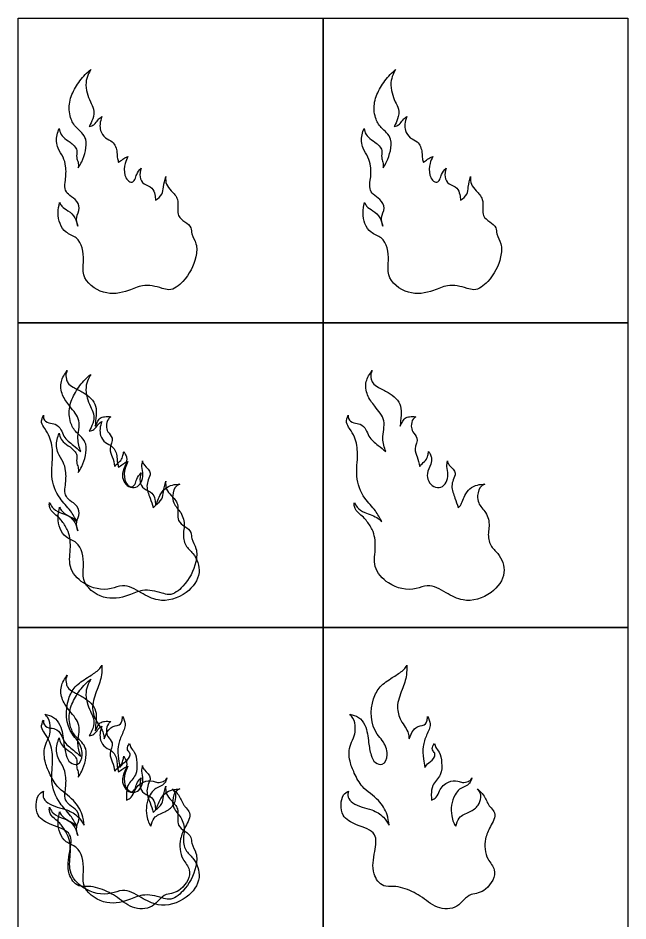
# Model space of a CAD drawing. Header units: millimetres. Extents: x 212 to 5793, y -739 to 2772.
# Drawn here: x 3974 to 4364, y -147 to 431 of the extents above; entities that cross this region are included whole.
import ezdxf

# ---------------------------------------------------------------- set-up
doc = ezdxf.new("R2010")
doc.units = ezdxf.units.MM
for name, color, linetype in [('Layer1', 6, 'Continuous'), ('Layer2', 2, 'Continuous'), ('Layer3', 5, 'Continuous')]:
    doc.layers.add(name, color=color, linetype=linetype)

msp = doc.modelspace()

# ---------------------------------------------------------------- linework, layer by layer
at = {"layer": 'Layer1'}
for points in [[(3973.78, 430.65), (4168.66, 430.65), (4168.66, 235.77), (3973.78, 235.77)], [(4168.66, 430.65), (4363.54, 430.65), (4363.54, 235.77), (4168.66, 235.77)]]:
    msp.add_lwpolyline(points, close=True, dxfattribs=at)
for points in [[(4061.71, 314.13), (4061.58, 315.32), (4061.28, 317.97), (4059.68, 322.8), (4054, 323.84), (4051.01, 329.26), (4051.95, 332.82), (4052.44, 334.67), (4051.31, 333.42), (4049.37, 331.25), (4048.86, 327.69), (4046.56, 324.99), (4043.3, 326.98), (4041.45, 331.32), (4041.56, 336.97), (4043.3, 340.63), (4043.96, 342.03), (4043.31, 341.79), (4041.61, 341.17), (4039.82, 339.62), (4038.5, 338.67), (4038.07, 338.36), (4037.78, 339.18), (4037.07, 341.22), (4037.16, 344.72), (4036.3, 348.43), (4033.95, 352.21), (4029.1, 353.65), (4026.27, 358.18), (4025.9, 363.13), (4026.79, 366.04), (4027.28, 367.62), (4026.62, 367.15), (4024.97, 365.97), (4023.48, 363.46), (4021.29, 361.74), (4019.82, 361.49), (4019.22, 361.39), (4020.07, 362.94), (4021.9, 366.32), (4022.65, 372.24), (4019.71, 377.37), (4017.64, 382.9), (4016.75, 388.96), (4018.18, 394.05), (4019.61, 396.65), (4020.18, 397.69), (4019, 396.65), (4015.22, 393.32), (4010.22, 386.52), (4006.02, 377.11), (4006.47, 367.62), (4010.17, 360.96), (4014.68, 357.52), (4017.92, 352.53), (4017.04, 345.64), (4015.08, 339.59), (4013.05, 336.21), (4012.29, 334.95), (4012.32, 336.12), (4012.37, 338.35), (4010.77, 341.81), (4012.2, 346.94), (4007.32, 351.25), (4002.75, 354), (4000.45, 357.42), (4000.16, 359.46), (4000.06, 360.12), (3999.56, 358.78), (3998.06, 354.74), (3998.42, 347.71), (4002.8, 342.03), (4004.71, 334.96), (4004.33, 328.21), (4003.14, 321.87), (4005.97, 317.29), (4010.69, 314.97), (4013.99, 308.97), (4010.39, 303.37), (4011.49, 299.48), (4012.02, 297.61), (4011.5, 299.43), (4010.38, 303.31), (4006.28, 307.49), (4001.84, 309.56), (4000.69, 311.91), (4000.29, 312.74), (3999.83, 310.54), (3998.49, 304.03), (4001.88, 293.63), (4014.32, 289.9), (4016.21, 277.34), (4014.24, 263.58), (4028.07, 252.85), (4042.5, 255.14), (4054.2, 260.9), (4063.17, 258.72), (4072.17, 255.8), (4081.81, 263.9), (4087.25, 274.43), (4088.55, 286.1), (4084.63, 291.54), (4084.58, 297.28), (4080.36, 300.49), (4075.86, 303.56), (4075.76, 309.23), (4076.48, 315.18), (4072.04, 319.84), (4068.03, 324.09), (4068.09, 327.6), (4068.12, 329.33), (4067.55, 327.13), (4066.6, 323.46), (4066.14, 317.47), (4063.28, 315.31), (4061.71, 314.13)], [(4256.59, 314.13), (4256.46, 315.32), (4256.16, 317.97), (4254.56, 322.8), (4248.88, 323.84), (4245.89, 329.26), (4246.83, 332.82), (4247.32, 334.67), (4246.19, 333.42), (4244.25, 331.25), (4243.74, 327.69), (4241.44, 324.99), (4238.18, 326.98), (4236.33, 331.32), (4236.44, 336.97), (4238.18, 340.63), (4238.84, 342.03), (4238.19, 341.79), (4236.49, 341.17), (4234.7, 339.62), (4233.38, 338.67), (4232.95, 338.36), (4232.66, 339.18), (4231.95, 341.22), (4232.04, 344.72), (4231.18, 348.43), (4228.83, 352.21), (4223.98, 353.65), (4221.15, 358.18), (4220.78, 363.13), (4221.68, 366.04), (4222.16, 367.62), (4221.5, 367.15), (4219.85, 365.97), (4218.36, 363.46), (4216.17, 361.74), (4214.7, 361.49), (4214.1, 361.39), (4214.95, 362.94), (4216.78, 366.32), (4217.53, 372.24), (4214.59, 377.37), (4212.52, 382.9), (4211.63, 388.96), (4213.06, 394.05), (4214.49, 396.65), (4215.06, 397.69), (4213.88, 396.65), (4210.1, 393.32), (4205.1, 386.52), (4200.9, 377.11), (4201.35, 367.62), (4205.05, 360.96), (4209.56, 357.52), (4212.81, 352.53), (4211.92, 345.64), (4209.96, 339.59), (4207.93, 336.21), (4207.17, 334.95), (4207.2, 336.12), (4207.25, 338.35), (4205.65, 341.81), (4207.08, 346.94), (4202.2, 351.25), (4197.63, 354), (4195.33, 357.42), (4195.04, 359.46), (4194.94, 360.12), (4194.45, 358.78), (4192.94, 354.74), (4193.3, 347.71), (4197.68, 342.03), (4199.59, 334.96), (4199.21, 328.21), (4198.02, 321.87), (4200.85, 317.29), (4205.57, 314.97), (4208.87, 308.97), (4205.27, 303.37), (4206.37, 299.48), (4206.9, 297.61), (4206.38, 299.43), (4205.26, 303.31), (4201.16, 307.49), (4196.72, 309.56), (4195.57, 311.91), (4195.17, 312.74), (4194.72, 310.54), (4193.37, 304.03), (4196.76, 293.63), (4209.2, 289.9), (4211.09, 277.34), (4209.12, 263.58), (4222.95, 252.85), (4237.38, 255.14), (4249.08, 260.9), (4258.05, 258.72), (4267.05, 255.8), (4276.69, 263.9), (4282.13, 274.43), (4283.43, 286.1), (4279.51, 291.54), (4279.46, 297.28), (4275.24, 300.49), (4270.74, 303.56), (4270.64, 309.23), (4271.36, 315.18), (4266.92, 319.84), (4262.91, 324.09), (4262.97, 327.6), (4263, 329.33), (4262.43, 327.13), (4261.48, 323.46), (4261.02, 317.47), (4258.16, 315.31), (4256.59, 314.13)], [(4061.71, 119.25), (4061.58, 120.44), (4061.28, 123.09), (4059.68, 127.92), (4054, 128.96), (4051.01, 134.38), (4051.95, 137.94), (4052.44, 139.79), (4051.31, 138.54), (4049.37, 136.37), (4048.86, 132.81), (4046.56, 130.11), (4043.3, 132.1), (4041.45, 136.44), (4041.56, 142.09), (4043.3, 145.75), (4043.96, 147.15), (4043.31, 146.91), (4041.61, 146.29), (4039.82, 144.74), (4038.5, 143.79), (4038.07, 143.48), (4037.78, 144.3), (4037.07, 146.34), (4037.16, 149.84), (4036.3, 153.55), (4033.95, 157.33), (4029.1, 158.77), (4026.27, 163.3), (4025.9, 168.25), (4026.79, 171.16), (4027.28, 172.74), (4026.62, 172.27), (4024.97, 171.09), (4023.48, 168.58), (4021.29, 166.86), (4019.82, 166.61), (4019.22, 166.51), (4020.07, 168.06), (4021.9, 171.44), (4022.65, 177.36), (4019.71, 182.49), (4017.64, 188.02), (4016.75, 194.08), (4018.18, 199.17), (4019.61, 201.77), (4020.18, 202.81), (4019, 201.77), (4015.22, 198.44), (4010.22, 191.64), (4006.02, 182.23), (4006.47, 172.74), (4010.17, 166.08), (4014.68, 162.64), (4017.92, 157.65), (4017.04, 150.76), (4015.08, 144.71), (4013.05, 141.33), (4012.29, 140.07), (4012.32, 141.24), (4012.37, 143.47), (4010.77, 146.93), (4012.2, 152.06), (4007.32, 156.37), (4002.75, 159.12), (4000.45, 162.54), (4000.16, 164.58), (4000.06, 165.24), (3999.56, 163.9), (3998.06, 159.86), (3998.42, 152.83), (4002.8, 147.15), (4004.71, 140.08), (4004.33, 133.33), (4003.14, 126.99), (4005.97, 122.41), (4010.69, 120.09), (4013.99, 114.09), (4010.39, 108.49), (4011.49, 104.6), (4012.02, 102.73), (4011.5, 104.55), (4010.38, 108.43), (4006.28, 112.61), (4001.84, 114.68), (4000.69, 117.03), (4000.29, 117.86), (3999.83, 115.66), (3998.49, 109.15), (4001.88, 98.75), (4014.32, 95.02), (4016.21, 82.46), (4014.24, 68.7), (4028.07, 57.97), (4042.5, 60.26), (4054.2, 66.02), (4063.17, 63.84), (4072.17, 60.92), (4081.81, 69.02), (4087.25, 79.55), (4088.55, 91.22), (4084.63, 96.66), (4084.58, 102.4), (4080.36, 105.61), (4075.86, 108.68), (4075.76, 114.35), (4076.48, 120.3), (4072.04, 124.96), (4068.03, 129.21), (4068.09, 132.72), (4068.12, 134.45), (4067.55, 132.25), (4066.6, 128.58), (4066.14, 122.59), (4063.28, 120.43), (4061.71, 119.25)], [(4061.71, -75.63), (4061.58, -74.44), (4061.28, -71.79), (4059.68, -66.96), (4054, -65.92), (4051.01, -60.5), (4051.95, -56.94), (4052.44, -55.09), (4051.31, -56.34), (4049.37, -58.51), (4048.86, -62.07), (4046.56, -64.77), (4043.3, -62.78), (4041.45, -58.44), (4041.56, -52.79), (4043.3, -49.13), (4043.96, -47.73), (4043.31, -47.97), (4041.61, -48.59), (4039.82, -50.14), (4038.5, -51.09), (4038.07, -51.4), (4037.78, -50.58), (4037.07, -48.54), (4037.16, -45.04), (4036.3, -41.33), (4033.95, -37.55), (4029.1, -36.11), (4026.27, -31.58), (4025.9, -26.63), (4026.79, -23.72), (4027.28, -22.14), (4026.62, -22.61), (4024.97, -23.79), (4023.48, -26.3), (4021.29, -28.02), (4019.82, -28.27), (4019.22, -28.38), (4020.07, -26.82), (4021.9, -23.44), (4022.65, -17.52), (4019.71, -12.39), (4017.64, -6.86), (4016.75, -0.8), (4018.18, 4.29), (4019.61, 6.89), (4020.18, 7.93), (4019, 6.89), (4015.22, 3.56), (4010.22, -3.24), (4006.02, -12.65), (4006.47, -22.14), (4010.17, -28.8), (4014.68, -32.24), (4017.92, -37.23), (4017.04, -44.12), (4015.08, -50.17), (4013.05, -53.55), (4012.29, -54.81), (4012.32, -53.64), (4012.37, -51.41), (4010.77, -47.95), (4012.2, -42.82), (4007.32, -38.51), (4002.75, -35.76), (4000.45, -32.34), (4000.16, -30.3), (4000.06, -29.64), (3999.56, -30.98), (3998.06, -35.02), (3998.42, -42.05), (4002.8, -47.73), (4004.71, -54.8), (4004.33, -61.55), (4003.14, -67.89), (4005.97, -72.47), (4010.69, -74.79), (4013.99, -80.79), (4010.39, -86.39), (4011.49, -90.28), (4012.02, -92.15), (4011.5, -90.33), (4010.38, -86.45), (4006.28, -82.27), (4001.84, -80.2), (4000.69, -77.85), (4000.29, -77.02), (3999.83, -79.22), (3998.49, -85.73), (4001.88, -96.13), (4014.32, -99.86), (4016.21, -112.42), (4014.24, -126.18), (4028.07, -136.91), (4042.5, -134.62), (4054.2, -128.86), (4063.17, -131.04), (4072.17, -133.96), (4081.81, -125.87), (4087.25, -115.33), (4088.55, -103.66), (4084.63, -98.22), (4084.58, -92.48), (4080.36, -89.27), (4075.86, -86.2), (4075.76, -80.53), (4076.48, -74.58), (4072.04, -69.92), (4068.03, -65.67), (4068.09, -62.16), (4068.12, -60.43), (4067.55, -62.63), (4066.6, -66.3), (4066.14, -72.29), (4063.28, -74.45), (4061.71, -75.63)]]:
    msp.add_open_spline(points, degree=3, knots=[0, 0, 0, 0, 3.375201, 7.529173, 12.855339, 17.631613, 22.827219, 22.827219, 22.827219, 27.366572, 30.660267, 32.884442, 35.678193, 39.127715, 46.101529, 50.397008, 50.397008, 50.397008, 52.325213, 55.410056, 56.87162, 56.87162, 56.87162, 59.281532, 62.838327, 66.468617, 69.822868, 74.622497, 79.716199, 83.56891, 88.125675, 88.125675, 88.125675, 90.360038, 93.723252, 96.116643, 97.809718, 97.809718, 97.809718, 102.752938, 108.524921, 113.326998, 118.820914, 125.009905, 129.925574, 133.237998, 133.237998, 133.237998, 137.595177, 147.244879, 156.514004, 165.737453, 172.553321, 176.919887, 181.477457, 188.334308, 195.16853, 199.246893, 199.246893, 199.246893, 202.464437, 205.389799, 209.527321, 215.880461, 220.989542, 224.841267, 226.691807, 226.691807, 226.691807, 230.66541, 238.704998, 244.774965, 250.242067, 258.639215, 263.646888, 267.482707, 272.540376, 278.247035, 283.847766, 289.065187, 289.065187, 289.065187, 294.267131, 300.160745, 304.787025, 307.289479, 307.289479, 307.289479, 313.57691, 325.924403, 332.789939, 347.001574, 355.314514, 370.922727, 385.821518, 394.513053, 406.240506, 410.332675, 419.930524, 436.354124, 444.175625, 450.602995, 454.156231, 459.195862, 464.398999, 468.286501, 474.056724, 480.370933, 485.109322, 489.729862, 489.729862, 489.729862, 496.120389, 500.397595, 505.573236, 505.573236, 505.573236, 505.573236], dxfattribs=at)
at = {"layer": 'Layer2'}
for points in [[(3973.78, 235.77), (4168.66, 235.77), (4168.66, 40.89), (3973.78, 40.89)], [(4168.66, 235.77), (4363.54, 235.77), (4363.54, 40.89), (4168.66, 40.89)]]:
    msp.add_lwpolyline(points, close=True, dxfattribs=at)
for points in [[(4060.2, 117.63), (4059.53, 119.65), (4058.06, 124.15), (4055.6, 130.15), (4056.81, 135.46), (4059.52, 140.42), (4055.26, 143.65), (4053.33, 146.35), (4053.38, 147.38), (4053.39, 147.62), (4053.16, 146.36), (4052.59, 143.36), (4054.51, 137.61), (4051.16, 129.84), (4042.5, 130.62), (4039, 138.86), (4042.8, 144.52), (4043.48, 149.06), (4042.45, 151.79), (4041.62, 152.98), (4041.29, 153.46), (4041.14, 152.59), (4040.81, 150.62), (4039.54, 147.31), (4036.86, 145.8), (4035.86, 144.31), (4035.64, 143.98), (4035.17, 145.99), (4034.32, 149.72), (4031.4, 155.58), (4035.56, 161.75), (4030.91, 165.66), (4029.89, 170), (4030.7, 173.84), (4032.54, 175.28), (4033.14, 175.75), (4031.8, 175.84), (4029.49, 175.99), (4025.94, 175.05), (4024.43, 172.24), (4023.49, 170.47), (4023.06, 169.66), (4023.27, 171.98), (4023.65, 176.18), (4024.01, 184.69), (4016.72, 190.93), (4009.84, 193.99), (4005.66, 196.78), (4004.36, 200.32), (4004.16, 203.2), (4005, 204.87), (4005.2, 205.28), (4003.62, 203.01), (4000.37, 198.34), (4001.66, 189.22), (4007.13, 181.81), (4014.69, 173.43), (4010.92, 162.56), (4012.98, 156.17), (4013.86, 153.46), (4012.3, 154.76), (4008.58, 157.87), (4003.22, 161.94), (4001.4, 167.69), (3997.99, 171.48), (3993.37, 171.26), (3989.84, 173.69), (3989.94, 175.92), (3989.97, 176.64), (3989.31, 175.07), (3988.04, 172.05), (3991.28, 167.52), (3994.95, 161.49), (3996.52, 150.71), (3994.12, 137.45), (3998.93, 124.17), (4007.14, 116.49), (4010.08, 111.09), (4011.33, 108.79), (4010.61, 109.42), (4007.47, 112.15), (4001.55, 113.8), (3995.76, 116.95), (3994.36, 119.79), (3993.84, 120.84), (3993.77, 119.97), (3993.53, 117.18), (3996.69, 113.67), (3999.73, 111.42), (4001.04, 109.92), (4001.35, 109.55), (4002.78, 107.61), (4006.46, 102.62), (4007.89, 92.07), (4005.24, 79.25), (4016.11, 67.01), (4029.98, 63.85), (4042.22, 69.31), (4052.26, 63.17), (4064.99, 56.22), (4081.35, 61.08), (4091.83, 74.92), (4087.32, 87.29), (4080.1, 93.32), (4079.07, 100.26), (4080.41, 107.17), (4078.72, 114.52), (4072.96, 119.42), (4072.22, 125.99), (4073.82, 131.13), (4076.64, 132.31), (4077.26, 132.57), (4075.63, 132.51), (4072.23, 132.39), (4067.3, 130.01), (4064.39, 125.7), (4062.8, 121.66), (4061.71, 118.78), (4060.49, 117.85), (4060.2, 117.63)], [(4255.08, 117.63), (4254.41, 119.65), (4252.94, 124.15), (4250.48, 130.15), (4251.69, 135.46), (4254.4, 140.42), (4250.14, 143.65), (4248.21, 146.35), (4248.26, 147.38), (4248.27, 147.62), (4248.04, 146.36), (4247.47, 143.36), (4249.39, 137.61), (4246.04, 129.84), (4237.38, 130.62), (4233.88, 138.86), (4237.68, 144.52), (4238.36, 149.06), (4237.33, 151.79), (4236.5, 152.98), (4236.17, 153.46), (4236.02, 152.59), (4235.69, 150.62), (4234.42, 147.31), (4231.74, 145.8), (4230.74, 144.31), (4230.52, 143.98), (4230.06, 145.99), (4229.2, 149.72), (4226.28, 155.58), (4230.44, 161.75), (4225.79, 165.66), (4224.77, 170), (4225.58, 173.84), (4227.42, 175.28), (4228.02, 175.75), (4226.68, 175.84), (4224.37, 175.99), (4220.82, 175.05), (4219.31, 172.24), (4218.37, 170.47), (4217.94, 169.66), (4218.15, 171.98), (4218.53, 176.18), (4218.89, 184.69), (4211.6, 190.93), (4204.72, 193.99), (4200.54, 196.78), (4199.25, 200.32), (4199.04, 203.2), (4199.88, 204.87), (4200.08, 205.28), (4198.5, 203.01), (4195.25, 198.34), (4196.54, 189.22), (4202.01, 181.81), (4209.57, 173.43), (4205.8, 162.56), (4207.86, 156.17), (4208.74, 153.46), (4207.18, 154.76), (4203.46, 157.87), (4198.1, 161.94), (4196.28, 167.69), (4192.87, 171.48), (4188.25, 171.26), (4184.72, 173.69), (4184.82, 175.92), (4184.85, 176.64), (4184.19, 175.07), (4182.92, 172.05), (4186.16, 167.52), (4189.83, 161.49), (4191.4, 150.71), (4189, 137.45), (4193.81, 124.17), (4202.02, 116.49), (4204.96, 111.09), (4206.21, 108.79), (4205.49, 109.42), (4202.35, 112.15), (4196.43, 113.8), (4190.64, 116.95), (4189.24, 119.79), (4188.72, 120.84), (4188.65, 119.97), (4188.41, 117.18), (4191.57, 113.67), (4194.61, 111.42), (4195.92, 109.92), (4196.23, 109.55), (4197.66, 107.61), (4201.34, 102.62), (4202.77, 92.07), (4200.12, 79.25), (4210.99, 67.01), (4224.86, 63.85), (4237.1, 69.31), (4247.14, 63.17), (4259.87, 56.22), (4276.23, 61.08), (4286.71, 74.92), (4282.2, 87.29), (4274.98, 93.32), (4273.95, 100.26), (4275.29, 107.17), (4273.6, 114.52), (4267.84, 119.42), (4267.1, 125.99), (4268.7, 131.13), (4271.52, 132.31), (4272.14, 132.57), (4270.51, 132.51), (4267.11, 132.39), (4262.18, 130.01), (4259.27, 125.7), (4257.68, 121.66), (4256.59, 118.78), (4255.37, 117.85), (4255.08, 117.63)], [(4060.2, -77.25), (4059.53, -75.23), (4058.06, -70.73), (4055.6, -64.73), (4056.81, -59.42), (4059.52, -54.46), (4055.26, -51.23), (4053.33, -48.53), (4053.38, -47.5), (4053.39, -47.26), (4053.16, -48.52), (4052.59, -51.52), (4054.51, -57.27), (4051.16, -65.04), (4042.5, -64.26), (4039, -56.02), (4042.8, -50.36), (4043.48, -45.83), (4042.45, -43.09), (4041.62, -41.9), (4041.29, -41.42), (4041.14, -42.29), (4040.81, -44.26), (4039.54, -47.57), (4036.86, -49.08), (4035.86, -50.57), (4035.64, -50.9), (4035.17, -48.89), (4034.32, -45.16), (4031.4, -39.3), (4035.56, -33.13), (4030.91, -29.22), (4029.89, -24.88), (4030.7, -21.04), (4032.54, -19.6), (4033.14, -19.13), (4031.8, -19.04), (4029.49, -18.89), (4025.94, -19.83), (4024.43, -22.64), (4023.49, -24.41), (4023.06, -25.22), (4023.27, -22.9), (4023.65, -18.7), (4024.01, -10.19), (4016.72, -3.95), (4009.84, -0.89), (4005.66, 1.9), (4004.36, 5.44), (4004.16, 8.32), (4005, 9.99), (4005.2, 10.4), (4003.62, 8.13), (4000.37, 3.46), (4001.66, -5.67), (4007.13, -13.07), (4014.69, -21.45), (4010.92, -32.32), (4012.98, -38.71), (4013.86, -41.42), (4012.3, -40.12), (4008.58, -37.02), (4003.22, -32.94), (4001.4, -27.19), (3997.99, -23.4), (3993.37, -23.62), (3989.84, -21.19), (3989.94, -18.96), (3989.97, -18.24), (3989.31, -19.81), (3988.04, -22.83), (3991.28, -27.36), (3994.95, -33.39), (3996.52, -44.17), (3994.12, -57.43), (3998.93, -70.71), (4007.14, -78.39), (4010.08, -83.79), (4011.33, -86.09), (4010.61, -85.46), (4007.47, -82.73), (4001.55, -81.08), (3995.76, -77.93), (3994.36, -75.09), (3993.84, -74.04), (3993.77, -74.91), (3993.53, -77.7), (3996.69, -81.21), (3999.73, -83.46), (4001.04, -84.96), (4001.35, -85.33), (4002.78, -87.27), (4006.46, -92.26), (4007.89, -102.81), (4005.24, -115.63), (4016.11, -127.87), (4029.98, -131.03), (4042.22, -125.57), (4052.26, -131.71), (4064.99, -138.66), (4081.35, -133.8), (4091.83, -119.96), (4087.32, -107.59), (4080.1, -101.56), (4079.07, -94.62), (4080.41, -87.71), (4078.72, -80.36), (4072.96, -75.46), (4072.22, -68.89), (4073.82, -63.75), (4076.64, -62.57), (4077.26, -62.31), (4075.63, -62.37), (4072.23, -62.49), (4067.3, -64.87), (4064.39, -69.18), (4062.8, -73.22), (4061.71, -76.1), (4060.49, -77.03), (4060.2, -77.25)]]:
    msp.add_open_spline(points, degree=3, knots=[0, 0, 0, 0, 6.45362, 14.332581, 18.443809, 22.792013, 29.263753, 31.623852, 32.317985, 32.317985, 32.317985, 36.077152, 41.329729, 50.476662, 55.012232, 64.319351, 70.700888, 74.897221, 77.482566, 79.243301, 79.243301, 79.243301, 81.903568, 85.249926, 89.433044, 90.615788, 90.615788, 90.615788, 96.83973, 102.179378, 109.257094, 114.087335, 117.83854, 122.469624, 124.737689, 124.737689, 124.737689, 128.778406, 131.730828, 135.035412, 137.807285, 137.807285, 137.807285, 144.838836, 150.5676, 162.425243, 169.732667, 174.093043, 176.658879, 180.845673, 182.22022, 182.22022, 182.22022, 190.273954, 198.82821, 207.445733, 218.289723, 229.747262, 238.201754, 238.201754, 238.201754, 244.349277, 252.862184, 257.356486, 262.390712, 266.52425, 270.884626, 272.982671, 272.982671, 272.982671, 277.749576, 282.118619, 288.367954, 299.290315, 313.531592, 328.543482, 339.051045, 346.877913, 346.877913, 346.877913, 349.738954, 359.266875, 365.113023, 368.591723, 368.591723, 368.591723, 371.149103, 376.799415, 381.300528, 382.746601, 382.746601, 382.746601, 389.891062, 401.15136, 413.563374, 427.133337, 445.218472, 452.530331, 465.295225, 477.112568, 495.718606, 510.781202, 523.607987, 530.532753, 538.443932, 542.898912, 551.822709, 559.449673, 564.151449, 571.195537, 573.178213, 573.178213, 573.178213, 578.044512, 583.322326, 588.875649, 593.104804, 596.583874, 597.668231, 597.668231, 597.668231, 597.668231], dxfattribs=at)
at = {"layer": 'Layer3'}
for points in [[(3973.78, 40.89), (4168.66, 40.89), (4168.66, -153.99), (3973.78, -153.99)], [(4168.66, 40.89), (4363.54, 40.89), (4363.54, -153.99), (4168.66, -153.99)]]:
    msp.add_lwpolyline(points, close=True, dxfattribs=at)
for points in [[(4043.09, -69.42), (4044.22, -68.88), (4046.77, -67.66), (4048.3, -62.14), (4053.04, -57.39), (4059.11, -56.77), (4063.13, -58.44), (4066.23, -57.71), (4068.44, -56.5), (4068.83, -55.46), (4068.91, -55.23), (4068.54, -56.5), (4067.44, -60.23), (4061.33, -61.32), (4057.6, -66.65), (4055.55, -72.52), (4055.74, -78.66), (4056.86, -83.27), (4058.17, -85.35), (4058.7, -86.19), (4059.19, -84.22), (4060.34, -79.6), (4067.51, -77.38), (4072.99, -73.51), (4074.97, -68.48), (4074.43, -64.6), (4073.13, -62.99), (4072.55, -62.26), (4073.88, -63.48), (4077.05, -66.36), (4078.6, -71.34), (4080.67, -73.83), (4081.18, -74.44), (4082.08, -75.47), (4085.09, -78.94), (4080.46, -86.38), (4076.61, -95.32), (4077.23, -106.2), (4086.03, -115.1), (4080.19, -125.33), (4073.39, -129.07), (4065.82, -129.54), (4060.42, -139.47), (4045.79, -139.22), (4038.11, -131.7), (4028.78, -126.88), (4020.96, -123.97), (4010.99, -125.21), (4004.3, -114.86), (4006.69, -103.99), (4009.02, -89.21), (3995.75, -85.96), (3986.08, -80.83), (3985.07, -72.51), (3985.92, -66.33), (3988.89, -64.41), (3990.03, -63.67), (3989.8, -64.98), (3989.28, -67.89), (3994.89, -73.61), (4003.82, -74.49), (4012.3, -79.38), (4014.94, -83.68), (4016.04, -85.47), (4015.73, -83.2), (4014.95, -77.42), (4009.15, -68.31), (3999.02, -62.35), (3993.94, -52.78), (3990.25, -43.89), (3990.18, -35.01), (3994.13, -28.72), (3994.59, -22.91), (3993.82, -17.8), (3991.64, -15.34), (3990.89, -14.51), (3992.84, -15), (3996.92, -16.01), (4002, -22.81), (4002.67, -31.66), (4004.07, -39.79), (4006.34, -45.77), (4013.09, -47.7), (4015.87, -38.91), (4012.83, -32.32), (4004.24, -23.1), (4003.48, -8.62), (4010.02, 3.74), (4017.46, 8.59), (4023.22, 12.07), (4026.33, 14.86), (4027.1, 16.27), (4027.37, 16.76), (4027.36, 14.71), (4027.34, 9.36), (4024.2, 0.73), (4020.32, -8.86), (4022.66, -17.57), (4026.29, -22.46), (4028.42, -26.36), (4028.7, -28.99), (4028.83, -30.18), (4029.6, -28.15), (4030.82, -24.98), (4034.78, -21.69), (4039.25, -21.73), (4040.4, -18.3), (4040.54, -16.7), (4040.6, -15.93), (4041.35, -17.53), (4043.21, -21.47), (4039.75, -27.93), (4037.28, -35.13), (4037.79, -42.3), (4038.51, -46.71), (4038.8, -48.52), (4039.59, -47.5), (4041.48, -45.07), (4045.15, -43.01), (4045.56, -39.17), (4043.62, -37.72), (4043.59, -35.21), (4044.51, -33.99), (4045.09, -33.23), (4045.3, -34.08), (4045.82, -36.12), (4049.06, -39.35), (4049.73, -45.69), (4049.9, -53.87), (4043.47, -59), (4042.9, -65.03), (4043.04, -67.99), (4043.09, -69.01)], [(4237.97, -69.42), (4239.1, -68.88), (4241.65, -67.66), (4243.18, -62.14), (4247.92, -57.39), (4253.99, -56.77), (4258.01, -58.44), (4261.11, -57.71), (4263.32, -56.5), (4263.71, -55.46), (4263.79, -55.23), (4263.42, -56.5), (4262.32, -60.23), (4256.21, -61.32), (4252.48, -66.65), (4250.43, -72.52), (4250.62, -78.66), (4251.74, -83.27), (4253.05, -85.35), (4253.58, -86.19), (4254.07, -84.22), (4255.22, -79.6), (4262.39, -77.38), (4267.87, -73.51), (4269.85, -68.48), (4269.31, -64.6), (4268.01, -62.99), (4267.43, -62.26), (4268.76, -63.48), (4271.93, -66.36), (4273.48, -71.34), (4275.55, -73.83), (4276.06, -74.44), (4276.96, -75.47), (4279.97, -78.94), (4275.34, -86.38), (4271.5, -95.32), (4272.11, -106.2), (4280.91, -115.1), (4275.07, -125.33), (4268.27, -129.07), (4260.7, -129.54), (4255.3, -139.47), (4240.67, -139.22), (4232.99, -131.7), (4223.66, -126.88), (4215.84, -123.97), (4205.87, -125.21), (4199.18, -114.86), (4201.57, -103.99), (4203.9, -89.21), (4190.63, -85.96), (4180.96, -80.83), (4179.95, -72.51), (4180.8, -66.33), (4183.77, -64.41), (4184.91, -63.67), (4184.68, -64.98), (4184.16, -67.89), (4189.77, -73.61), (4198.7, -74.49), (4207.18, -79.38), (4209.82, -83.68), (4210.92, -85.47), (4210.61, -83.2), (4209.83, -77.42), (4204.03, -68.31), (4193.9, -62.35), (4188.82, -52.78), (4185.13, -43.89), (4185.06, -35.01), (4189.01, -28.72), (4189.47, -22.91), (4188.7, -17.8), (4186.52, -15.34), (4185.77, -14.51), (4187.72, -15), (4191.8, -16.01), (4196.88, -22.81), (4197.55, -31.66), (4198.95, -39.79), (4201.22, -45.77), (4207.97, -47.7), (4210.75, -38.91), (4207.71, -32.32), (4199.12, -23.1), (4198.36, -8.62), (4204.9, 3.74), (4212.34, 8.59), (4218.1, 12.07), (4221.21, 14.86), (4221.98, 16.27), (4222.25, 16.76), (4222.24, 14.71), (4222.22, 9.36), (4219.08, 0.73), (4215.2, -8.86), (4217.54, -17.57), (4221.17, -22.46), (4223.3, -26.36), (4223.58, -28.99), (4223.71, -30.18), (4224.48, -28.15), (4225.7, -24.98), (4229.66, -21.69), (4234.13, -21.73), (4235.28, -18.3), (4235.42, -16.7), (4235.48, -15.93), (4236.23, -17.53), (4238.09, -21.47), (4234.63, -27.93), (4232.16, -35.13), (4232.67, -42.3), (4233.39, -46.71), (4233.68, -48.52), (4234.47, -47.5), (4236.36, -45.07), (4240.03, -43.01), (4240.44, -39.17), (4238.5, -37.72), (4238.47, -35.21), (4239.39, -33.99), (4239.97, -33.23), (4240.18, -34.08), (4240.7, -36.12), (4243.94, -39.35), (4244.61, -45.69), (4244.78, -53.87), (4238.35, -59), (4237.78, -65.03), (4237.92, -67.99), (4237.97, -69.01)]]:
    msp.add_open_spline(points, degree=3, knots=[0, 0, 0, 0, 3.597141, 8.140311, 16.165108, 22.230122, 25.248759, 28.874943, 31.492255, 32.189143, 32.189143, 32.189143, 35.948565, 43.301516, 47.870578, 54.943728, 61.635877, 66.017637, 68.973846, 68.973846, 68.973846, 74.693279, 82.460239, 89.375308, 94.450165, 97.795626, 100.566991, 100.566991, 100.566991, 105.914391, 113.236874, 115.598199, 115.598199, 115.598199, 119.467865, 128.571209, 136.991267, 150.167595, 157.919138, 171.450017, 176.716404, 181.335442, 193.115628, 205.628638, 218.570157, 224.683016, 237.060959, 243.180917, 252.895242, 267.295369, 277.904857, 291.047314, 301.572895, 308.527149, 314.836598, 318.763318, 318.763318, 318.763318, 322.544482, 327.197323, 340.261796, 349.012254, 355.263081, 355.263081, 355.263081, 362.10095, 372.668985, 386.259054, 396.324118, 404.36963, 415.277494, 421.135743, 426.110766, 432.526408, 435.840445, 435.840445, 435.840445, 441.726291, 448.127437, 459.586774, 467.737807, 473.2717, 477.749081, 484.573223, 494.08613, 499.261185, 522.077626, 530.730376, 540.468916, 548.006819, 551.089785, 552.784587, 552.784587, 552.784587, 558.895023, 568.736336, 580.156934, 589.003757, 594.164429, 598.519359, 602.055208, 602.055208, 602.055208, 608.42475, 612.05813, 617.025297, 619.563289, 621.906537, 621.906537, 621.906537, 626.961636, 634.408682, 642.021217, 649.946574, 655.469005, 655.469005, 655.469005, 659.339564, 664.747898, 667.025269, 669.524752, 671.165678, 673.97716, 673.97716, 673.97716, 676.567724, 680.229204, 687.093542, 694.981632, 703.429504, 709.250672, 712.346756, 712.346756, 712.346756, 712.346756], dxfattribs=at)

doc.saveas('drawing.dxf')
